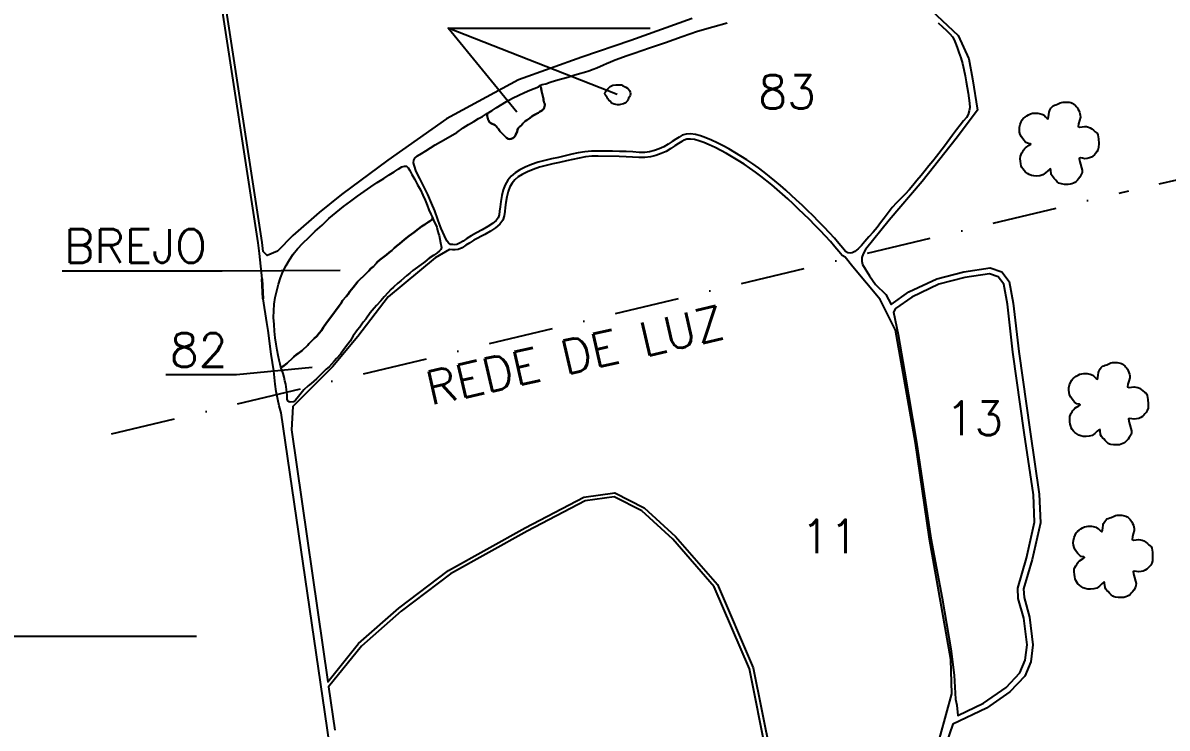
# Model space of a CAD drawing. Header units: feet. Extents: x 755577 to 761517, y 7815288 to 7819488.
# Drawn here: x 756633 to 757517, y 7817429 to 7817974 of the extents above; entities that cross this region are included whole.
import ezdxf

# ---------------------------------------------------------------- set-up
doc = ezdxf.new("R2010")
doc.units = ezdxf.units.FT
doc.header["$MEASUREMENT"] = 0
doc.linetypes.add('CONTINUO', pattern=[0])
doc.linetypes.add('DASHDOT', pattern=[1, 0.5, -0.25, 0, -0.25])
for name, color, linetype in [('0114000209', 1, 'Continuous'), ('0114000209001', 5, 'Continuous'), ('0114000209011', 5, 'Continuous'), ('0114000209012', 5, 'Continuous'), ('0114000209082', 5, 'Continuous'), ('0114000209083', 5, 'Continuous'), ('BREJO', 3, 'Continuous'), ('H-MATO', 94, 'Continuous'), ('MALHA', 8, 'Continuous'), ('REDE_DE_LUZ', 6, 'DASHDOT'), ('TEXTO', 7, 'Continuous'), ('ÁRVORE', 3, 'Continuous')]:
    doc.layers.add(name, color=color, linetype=linetype)
doc.layers.add('0114000209013', color=5, linetype='Continuous', lineweight=25)
doc.styles.add('ROMANS', font='romans')
doc.styles.add('Simplex', font='simplex.shx')

msp = doc.modelspace()

# ---------------------------------------------------------------- linework, layer by layer
at = {"layer": '0114000209'}
for points in [[(756910.79, 7817137.74), (756832.54, 7817672.84), (756830.96, 7817678.28), (756828.84, 7817689.18), (756827.97, 7817694.92), (756827.05, 7817705.19), (756824.8, 7817718.19), (756822.51, 7817736.37), (756821.54, 7817742.59), (756818.68, 7817760.88), (756817.9, 7817776.27), (756815.92, 7817796.1), (756814.88, 7817804.12), (756785.35, 7817997.29)], [(757335.27, 7817983.91), (757355.93, 7817964.71), (757364.15, 7817946.54), (757367.01, 7817931.02), (757370.83, 7817906.88), (757354.38, 7817884.91), (757328.06, 7817851.76), (757302.64, 7817821.73), (757284.35, 7817798.97), (757282.43, 7817795.82), (757281.46, 7817792.81), (757281.44, 7817790.11), (757282.11, 7817787.57), (757287.51, 7817778.8), (757292.01, 7817772.1), (757299.96, 7817764.22), (757304.18, 7817756.57), (757317.74, 7817766.23), (757339.49, 7817776.42), (757360.29, 7817781.7), (757380.62, 7817784.89), (757389.62, 7817781.82), (757395.36, 7817774.24), (757398.39, 7817757.49), (757402.7, 7817720.26), (757411.49, 7817658.13), (757418.59, 7817609.84), (757419.45, 7817587.78), (757413.22, 7817559.26), (757406.55, 7817536.71), (757406.88, 7817529.97), (757411.04, 7817514.69), (757413.71, 7817493.42), (757412.13, 7817480.26), (757407.35, 7817469.12), (757395.89, 7817456.85), (757377.78, 7817444.39), (757351.81, 7817431.89), (757343.67, 7817407.94)]]:
    msp.add_lwpolyline(points, dxfattribs=at)
at = {"layer": '0114000209', "color": 1, "linetype": 'Continuous', "lineweight": 35}
msp.add_lwpolyline([(756818.68, 7817760.88), (756817.9, 7817776.27)], dxfattribs=at)
at = {"layer": '0114000209001', "color": 5}
msp.add_lwpolyline([(757150.4, 7817977.73), (757102.86, 7817960.6), (757065.08, 7817947.85), (757016.18, 7817930.31), (756960.33, 7817900.08), (756915.14, 7817868.25), (756879.28, 7817841.56), (756861.88, 7817827.68), (756841.72, 7817809.97), (756829.67, 7817797.88), (756821.78, 7817794.53), (756818.76, 7817797.51), (756817.85, 7817804.6), (756788.4, 7817997.23)], dxfattribs=at)
at = {"layer": '0114000209011', "color": 5}
msp.add_lwpolyline([(757337.93, 7817407.48), (757351.15, 7817455.39), (757350.33, 7817482.04), (757333.89, 7817574.98), (757322.83, 7817649.26), (757307.41, 7817736.8), (757295.54, 7817760.5), (757274.46, 7817785.68), (757268.55, 7817793.12), (757266.32, 7817794.54), (757263.66, 7817797.61), (757260.64, 7817801.21), (757257.23, 7817805.14), (757253.44, 7817809.32), (757249.39, 7817813.66), (757245.22, 7817817.98), (757240.96, 7817822.23), (757236.74, 7817826.35), (757232.53, 7817830.38), (757228.35, 7817834.34), (757224.22, 7817838.2), (757220.11, 7817841.98), (757215.98, 7817845.59), (757211.83, 7817849.02), (757203.48, 7817855.71), (757199.34, 7817858.92), (757194.88, 7817862.05), (757190.41, 7817865.11), (757185.98, 7817867.84), (757176.78, 7817873.34), (757172.41, 7817875.73), (757167.99, 7817878.02), (757163.59, 7817880.06), (757159.4, 7817881.77), (757155.49, 7817883.22), (757152.16, 7817884.17), (757148.97, 7817884.42), (757146.26, 7817884.37), (757144.23, 7817883.75), (757142.26, 7817882.62), (757139.88, 7817881.03), (757137.03, 7817879.23), (757133.83, 7817877.09), (757130.28, 7817874.98), (757126.41, 7817873.24), (757122.36, 7817871.74), (757118.21, 7817870.71), (757113.86, 7817870.13), (757109.22, 7817870.19), (757104.31, 7817870.49), (757099.21, 7817870.75), (757093.98, 7817870.94), (757077.74, 7817871.25), (757072.66, 7817871.15), (757067.81, 7817870.64), (757063.01, 7817869.83), (757058.15, 7817868.8), (757053.1, 7817867.65), (757047.86, 7817866.45), (757042.52, 7817865.25), (757037.38, 7817864.05), (757032.37, 7817862.7), (757027.54, 7817861), (757022.99, 7817859.09), (757019.03, 7817857.14), (757015.78, 7817855.18), (757013.26, 7817853.08), (757011.17, 7817850.44), (757009.48, 7817847.43), (757008.18, 7817844.02), (757007.14, 7817839.89), (757006.38, 7817835.51), (757005.78, 7817831.68), (757005.47, 7817828.34), (757004.97, 7817825.07), (757003.89, 7817821.79), (757001.68, 7817818.77), (756998.39, 7817815.94), (756994.42, 7817813.36), (756990.02, 7817810.78), (756981.58, 7817806.24), (756978.4, 7817804.27), (756975.44, 7817802.3), (756972.44, 7817800.34), (756969.48, 7817799.16), (756967.01, 7817798.77), (756965, 7817798.85), (756962.84, 7817799.08), (756951.57, 7817792.72), (756915.27, 7817762.47), (756891.82, 7817731.84), (756872.31, 7817708.32), (756841.75, 7817677.68), (756840.57, 7817659.51), (756868.72, 7817464.82), (756892.52, 7817494.47), (756923.55, 7817521.64), (756961.88, 7817550.7), (757021.25, 7817583.87), (757066.69, 7817607.57), (757090.62, 7817610.85), (757113.18, 7817599.36), (757137.44, 7817577.02), (757169.98, 7817539.9), (757197.6, 7817475.6), (757210.95, 7817408.91)], dxfattribs=at)
at = {"layer": '0114000209012', "color": 5}
msp.add_lwpolyline([(757207.9, 7817408.86), (757194.72, 7817474.71), (757167.41, 7817538.28), (757135.29, 7817574.92), (757111.45, 7817596.88), (757090.1, 7817607.75), (757067.61, 7817604.67), (757022.68, 7817581.23), (756963.52, 7817548.18), (756925.44, 7817519.31), (756894.69, 7817492.39), (756869.31, 7817460.76), (756874.15, 7817427.27)], dxfattribs=at)
at = {"layer": '0114000209013'}
msp.add_lwpolyline([(757354.8, 7817446.62), (757355.62, 7817438.71), (757375.52, 7817448.29), (757392.93, 7817460.28), (757403.53, 7817471.62), (757407.74, 7817481.44), (757409.18, 7817493.41), (757406.61, 7817513.82), (757402.41, 7817529.27), (757402.02, 7817537.26), (757408.86, 7817560.38), (757414.93, 7817588.18), (757414.1, 7817609.42), (757407.03, 7817657.5), (757398.23, 7817719.74), (757393.94, 7817756.83), (757391.12, 7817772.38), (757386.86, 7817778), (757380.22, 7817780.27), (757361.19, 7817777.29), (757341.01, 7817772.16), (757320.02, 7817762.32), (757307.58, 7817753.46), (757305.97, 7817750.72), (757309.51, 7817733.26), (757314.39, 7817704.87), (757323.72, 7817650.14), (757334.79, 7817575.86), (757343.48, 7817529.31), (757350.22, 7817490.14), (757352.73, 7817469.8), (757353.98, 7817451.3)], close=True, dxfattribs=at)
at = {"layer": '0114000209082', "elevation": 630.51}
msp.add_lwpolyline([(756832.48, 7817708.08), (756833.35, 7817708.37), (756834.59, 7817709.19), (756836.36, 7817710.35), (756837.34, 7817711.21), (756838.38, 7817712.17), (756840.53, 7817714.17), (756842.46, 7817716.03), (756842.46, 7817716.03), (756844.58, 7817717.83), (756845.72, 7817718.6), (756845.72, 7817718.6), (756846.87, 7817719.39), (756848.98, 7817721.04), (756850.01, 7817722.08), (756852.12, 7817724.06), (756853.18, 7817725), (756853.18, 7817725), (756854.13, 7817726.06), (756856.15, 7817728.22), (756858.12, 7817730.16), (756860.14, 7817732.12), (756861.88, 7817734.3), (756863.7, 7817736.52), (756865.38, 7817738.88), (756867.74, 7817742.29), (756870.91, 7817746.86), (756877.58, 7817755.43), (756879.03, 7817757.52), (756880.13, 7817759.75), (756882.8, 7817762.62), (756884.32, 7817764.61), (756885.66, 7817766.71), (756888.33, 7817769.77), (756891.16, 7817773.29), (756891.95, 7817774.34), (756893.61, 7817776.03), (756896.25, 7817778.37), (756898.83, 7817780.91), (756900.41, 7817782.61), (756901.89, 7817784.28), (756903.88, 7817785.97), (756906, 7817788.35), (756906.86, 7817789.28), (756909.02, 7817790.98), (756910.99, 7817792.58), (756912.06, 7817793.43), (756913.96, 7817795), (756916.08, 7817796.76), (756918.28, 7817798.37), (756920.03, 7817800.08), (756922.07, 7817801.92), (756924.21, 7817803.41), (756926.22, 7817805.21), (756929.31, 7817807.74), (756931.57, 7817809.58), (756935.17, 7817812.19), (756938.72, 7817815.02), (756941.1, 7817816.82), (756943.78, 7817818.51), (756946.19, 7817820.29), (756947.49, 7817821.1), (756949.42, 7817822.22), (756949.67, 7817823.75), (756950.58, 7817821.07), (756951.97, 7817818.68), (756952.85, 7817816.24), (756953.36, 7817813.8), (756954.35, 7817811.13), (756954.86, 7817809.79), (756955.4, 7817807.05), (756955.74, 7817804.26), (756956.65, 7817800.52), (756956.09, 7817799.16), (756955.06, 7817797.92), (756952.93, 7817796.32), (756950.73, 7817794.67), (756947.15, 7817792.25), (756943.79, 7817789.58), (756942.57, 7817788.86), (756939.09, 7817786.23), (756937.9, 7817785.49), (756934.5, 7817782.75), (756932.1, 7817780.84), (756929.71, 7817778.93), (756925.08, 7817774.96), (756922.84, 7817772.95), (756919.5, 7817769.95), (756917.37, 7817768.06), (756915.34, 7817765.89), (756912.27, 7817762.55), (756909.6, 7817759.47), (756906.36, 7817755.8), (756904.45, 7817753.61), (756901.53, 7817750.08), (756897.96, 7817745.2), (756896.03, 7817742.8), (756893.5, 7817739.06), (756891.6, 7817736.85), (756888.22, 7817732.24), (756886.09, 7817728.29), (756884.24, 7817725.87), (756880.81, 7817721.35), (756878.41, 7817718.08), (756875.28, 7817714.77), (756873.55, 7817712.58), (756869.68, 7817708.33), (756867.36, 7817706.6), (756863.86, 7817702.9), (756859.99, 7817699.09), (756855.73, 7817695.44), (756853.54, 7817693.63), (756850.21, 7817690.51), (756846, 7817685.28), (756843.71, 7817682.63), (756842.14, 7817681.19), (756839.68, 7817680.88), (756838.73, 7817681.27), (756837.77, 7817681.91), (756837.77, 7817681.91), (756837.21, 7817683.3), (756837.2, 7817686.68), (756836.67, 7817690.83), (756836.29, 7817694.8), (756835.49, 7817697.56), (756835.07, 7817700.44), (756834.3, 7817703.23)], close=True, dxfattribs=at)
at = {"layer": '0114000209083', "elevation": 630.91}
msp.add_lwpolyline([(757340.38, 7817974.45), (757343.82, 7817971.26), (757346.94, 7817968.41), (757349.59, 7817965.86), (757351.5, 7817963.6), (757352.81, 7817961.34), (757353.93, 7817958.78), (757355.15, 7817955.42), (757356.56, 7817951.55), (757358.04, 7817947.42), (757359.26, 7817942.91), (757360.36, 7817938.2), (757361.22, 7817933.42), (757362.14, 7817928.67), (757362.93, 7817924.27), (757363.74, 7817920.11), (757364.26, 7817916.13), (757364.73, 7817912.32), (757364.83, 7817909.02), (757364.53, 7817906.22), (757363.65, 7817903.59), (757362.25, 7817901.19), (757360.16, 7817898.59), (757357.48, 7817895.29), (757354.61, 7817891.56), (757351.63, 7817887.55), (757345.35, 7817878.94), (757339.19, 7817870.98), (757336.24, 7817867.31), (757333.34, 7817863.84), (757330.35, 7817860.09), (757327.28, 7817856.29), (757324.11, 7817852.32), (757320.94, 7817848.61), (757317.95, 7817845.13), (757314.93, 7817841.82), (757311.62, 7817838.64), (757308.26, 7817835.22), (757304.96, 7817831.46), (757301.79, 7817827.45), (757298.76, 7817823.43), (757295.98, 7817819.63), (757293.25, 7817816), (757290.14, 7817812.4), (757286.93, 7817808.76), (757283.85, 7817805.37), (757281.22, 7817802.22), (757278.62, 7817799.57), (757276.16, 7817797.61), (757274, 7817796.56), (757272.41, 7817796.34), (757270.63, 7817796.54), (757268.95, 7817797.6), (757266.7, 7817800.2), (757263.69, 7817803.8), (757260.22, 7817807.8), (757256.38, 7817812.03), (757252.29, 7817816.41), (757248.07, 7817820.78), (757243.77, 7817825.08), (757239.52, 7817829.22), (757235.29, 7817833.27), (757231.09, 7817837.26), (757226.94, 7817841.13), (757222.78, 7817844.96), (757218.57, 7817848.64), (757214.35, 7817852.12), (757210.14, 7817855.48), (757205.96, 7817858.85), (757201.72, 7817862.14), (757197.15, 7817865.34), (757192.59, 7817868.47), (757188.06, 7817871.26), (757178.76, 7817876.81), (757174.29, 7817879.26), (757169.76, 7817881.61), (757165.19, 7817883.73), (757160.85, 7817885.5), (757156.74, 7817887.03), (757152.88, 7817888.12), (757149.09, 7817888.43), (757145.62, 7817888.36), (757142.63, 7817887.44), (757140.15, 7817886.02), (757137.7, 7817884.38), (757134.85, 7817882.58), (757131.7, 7817880.47), (757128.43, 7817878.54), (757124.89, 7817876.94), (757121.18, 7817875.57), (757117.46, 7817874.64), (757113.62, 7817874.13), (757109.37, 7817874.18), (757104.53, 7817874.48), (757099.38, 7817874.75), (757094.09, 7817874.94), (757088.66, 7817875.05), (757083.19, 7817875.15), (757077.74, 7817875.25), (757072.42, 7817875.15), (757067.27, 7817874.61), (757062.26, 7817873.76), (757057.29, 7817872.71), (757052.21, 7817871.55), (757046.98, 7817870.35), (757041.63, 7817869.15), (757036.41, 7817867.93), (757031.19, 7817866.53), (757026.1, 7817864.73), (757021.33, 7817862.73), (757017.11, 7817860.65), (757013.45, 7817858.45), (757010.38, 7817855.88), (757007.84, 7817852.67), (757005.85, 7817849.13), (757004.36, 7817845.22), (757003.23, 7817840.72), (757002.43, 7817836.16), (757001.81, 7817832.18), (757001.5, 7817828.83), (757001.07, 7817826), (757000.29, 7817823.65), (756998.72, 7817821.5), (756995.98, 7817819.15), (756992.31, 7817816.76), (756988.06, 7817814.27), (756983.73, 7817811.94), (756979.58, 7817809.7), (756976.24, 7817807.64), (756973.24, 7817805.64), (756970.58, 7817803.91), (756968.42, 7817803.04), (756966.77, 7817802.79), (756965.29, 7817802.84), (756963.42, 7817803.04), (756961.96, 7817804.12), (756960.89, 7817805.59), (756959.93, 7817807.4), (756958.94, 7817809.7), (756957.71, 7817812.38), (756956.42, 7817815.37), (756955.1, 7817818.76), (756953.76, 7817822.27), (756951.37, 7817828.98), (756948.81, 7817834.99), (756945.91, 7817841.53), (756942.93, 7817847.87), (756939.74, 7817853.88), (756936.96, 7817859.35), (756935.33, 7817864.25), (756934.88, 7817866.22), (756935.06, 7817868.06), (756935.94, 7817869.78), (756938.09, 7817871.54), (756941.13, 7817873.44), (756944.43, 7817875.43), (756947.95, 7817877.66), (756951.73, 7817879.94), (756959.97, 7817884.78), (756968.33, 7817889.59), (756973.3, 7817893.12), (756977.56, 7817895.76), (756981.56, 7817898.13), (756985.23, 7817900.27), (756988.25, 7817902.05), (756990.66, 7817903.52), (756992.09, 7817904.53), (756991.93, 7817902.36), (756992.02, 7817901.3), (756992.74, 7817899.43), (756993.15, 7817898.5), (756993.77, 7817897.58), (756994.74, 7817896.88), (756995.78, 7817896.34), (756996.93, 7817895.86), (756997.96, 7817895.27), (756998.81, 7817894.45), (756999.66, 7817893.51), (757000.51, 7817892.45), (757001.22, 7817891.47), (757001.89, 7817890.46), (757002.76, 7817889.48), (757003.57, 7817888.7), (757004.49, 7817887.88), (757005.35, 7817886.98), (757006.05, 7817886.12), (757006.93, 7817885.31), (757008.12, 7817884.66), (757009.3, 7817884.32), (757010.47, 7817884.67), (757011.59, 7817885.27), (757012.62, 7817886.04), (757013.43, 7817887.03), (757014.02, 7817888.07), (757014.99, 7817890.41), (757015.33, 7817891.54), (757015.93, 7817892.8), (757016.77, 7817893.84), (757017.81, 7817894.66), (757018.78, 7817895.55), (757019.5, 7817896.6), (757021.31, 7817898.38), (757022.58, 7817899.02), (757024.73, 7817900.62), (757026.7, 7817902.32), (757027.86, 7817903.03), (757029.03, 7817903.61), (757030.3, 7817904.24), (757031.43, 7817904.79), (757032.38, 7817905.47), (757033.44, 7817906.16), (757034.56, 7817906.82), (757035.38, 7817907.63), (757035.92, 7817908.69), (757036.5, 7817910.74), (757036.43, 7817911.65), (757035.9, 7817912.61), (757035.32, 7817914.62), (757035.31, 7817915.61), (757035.02, 7817917.69), (757034.49, 7817919.73), (757033.76, 7817921.66), (757033.62, 7817923.54), (757033.6, 7817924.15), (757033.07, 7817924.85), (757033.03, 7817926.27), (757034.31, 7817926.77), (757037.25, 7817927.23), (757040.66, 7817928.49), (757044.62, 7817929.76), (757049.26, 7817931.1), (757054.19, 7817932.48), (757058.93, 7817933.83), (757063.18, 7817935.16), (757067.03, 7817936.29), (757070.56, 7817937.35), (757073.9, 7817938.55), (757076.54, 7817939.56), (757081.88, 7817941.88), (757084.04, 7817942.85), (757087.09, 7817944.23), (757090.8, 7817945.82), (757100.11, 7817949.18), (757105.55, 7817951.04), (757117.34, 7817955.06), (757129.82, 7817959.22), (757142.55, 7817963.71), (757154.55, 7817967.87), (757166.18, 7817971.3), (757177.45, 7817974.37)], dxfattribs=at)
at = {"layer": 'BREJO', "elevation": 630.51}
msp.add_lwpolyline([(756839.09, 7817791.06), (756842.01, 7817795.42), (756845.35, 7817799.7), (756849.31, 7817803.96), (756854, 7817808.45), (756858.99, 7817813.14), (756864.26, 7817817.99), (756869.59, 7817822.94), (756875.1, 7817827.75), (756880.91, 7817832.21), (756886.37, 7817836.39), (756891.55, 7817840.33), (756896.68, 7817844), (756901.83, 7817847.46), (756906.92, 7817850.79), (756911.88, 7817853.91), (756916.24, 7817856.73), (756919.86, 7817859.16), (756923.14, 7817861.28), (756925.92, 7817862.93), (756927.87, 7817863.53), (756929.58, 7817863.43), (756930.83, 7817862.24), (756932.12, 7817860.05), (756933.67, 7817857.03), (756935.83, 7817853.26), (756938.08, 7817849.19), (756940.25, 7817845.16), (756942.21, 7817841.22), (756943.93, 7817837.26), (756945.54, 7817833.39), (756946.84, 7817829.73), (756948.24, 7817826.47), (756949.67, 7817823.75), (756949.42, 7817822.22), (756947.49, 7817821.1), (756946.19, 7817820.29), (756943.78, 7817818.51), (756941.1, 7817816.82), (756938.72, 7817815.02), (756935.17, 7817812.19), (756931.57, 7817809.58), (756929.31, 7817807.74), (756926.22, 7817805.21), (756924.21, 7817803.41), (756922.07, 7817801.92), (756920.03, 7817800.08), (756918.28, 7817798.37), (756916.08, 7817796.76), (756913.96, 7817795), (756912.06, 7817793.43), (756910.99, 7817792.58), (756909.02, 7817790.98), (756906.86, 7817789.28), (756906, 7817788.35), (756903.88, 7817785.97), (756901.89, 7817784.28), (756900.41, 7817782.61), (756898.83, 7817780.91), (756896.25, 7817778.37), (756893.61, 7817776.03), (756891.95, 7817774.34), (756891.16, 7817773.29), (756888.33, 7817769.77), (756885.66, 7817766.71), (756884.32, 7817764.61), (756882.8, 7817762.62), (756880.13, 7817759.75), (756879.03, 7817757.52), (756877.58, 7817755.43), (756870.91, 7817746.86), (756867.74, 7817742.29), (756865.38, 7817738.88), (756863.7, 7817736.52), (756861.88, 7817734.3), (756860.14, 7817732.12), (756858.12, 7817730.16), (756856.15, 7817728.22), (756854.13, 7817726.06), (756853.18, 7817725), (756853.18, 7817725), (756852.12, 7817724.06), (756850.01, 7817722.08), (756848.98, 7817721.04), (756846.87, 7817719.39), (756845.72, 7817718.6), (756845.72, 7817718.6), (756844.58, 7817717.83), (756842.46, 7817716.03), (756842.46, 7817716.03), (756840.53, 7817714.17), (756838.38, 7817712.17), (756837.34, 7817711.21), (756836.36, 7817710.35), (756834.59, 7817709.19), (756833.35, 7817708.37), (756832.48, 7817708.08), (756831.86, 7817710.5), (756831.17, 7817713.43), (756830.32, 7817717.05), (756829.52, 7817721.22), (756828.67, 7817725.75), (756828.08, 7817730.65), (756827.57, 7817735.85), (756827.16, 7817741.19), (756826.82, 7817746.5), (756826.86, 7817751.76), (756827.26, 7817756.81), (756828.08, 7817761.93), (756829.23, 7817767.13), (756830.5, 7817772.15), (756832.11, 7817777.03), (756834.03, 7817781.86), (756836.44, 7817786.57)], close=True, dxfattribs=at)
at = {"layer": 'H-MATO', "linetype": 'CONTINUO'}
for points in [[(757426.93, 7817861.38), (757425.25, 7817859.93), (757423.42, 7817858.29), (757421.42, 7817856.75), (757419.08, 7817856.11), (757416.7, 7817855.85), (757414.41, 7817855.94), (757412.55, 7817856.34), (757410.9, 7817857.01), (757409.42, 7817857.88), (757408.05, 7817858.92), (757406.86, 7817860.09), (757405.88, 7817861.36), (757405.21, 7817862.56), (757404.74, 7817863.88), (757404.42, 7817865.35), (757404.11, 7817867.3), (757403.96, 7817869.31), (757404.02, 7817871.23), (757404.51, 7817872.66), (757405.18, 7817873.88), (757405.93, 7817874.95), (757406.5, 7817875.93), (757407.15, 7817876.83), (757407.95, 7817877.7), (757410.94, 7817879.64), (757411.98, 7817880.44), (757411.53, 7817880.76), (757409.41, 7817881.25), (757408.59, 7817881.74), (757407.75, 7817882.42), (757406.88, 7817883.34), (757405.8, 7817884.7), (757404.77, 7817886.28), (757403.91, 7817888.03), (757403.44, 7817889.83), (757403.26, 7817891.7), (757403.37, 7817893.62), (757403.91, 7817895.72), (757404.66, 7817897.71), (757405.52, 7817899.43), (757406.17, 7817900.33), (757406.9, 7817900.98), (757407.77, 7817901.51), (757409.02, 7817902.42), (757410.41, 7817903.29), (757411.89, 7817904.03), (757413.36, 7817904.39), (757414.81, 7817904.57), (757416.21, 7817904.61), (757417.45, 7817904.54), (757418.6, 7817904.38), (757419.66, 7817904.11), (757420.6, 7817903.81), (757421.5, 7817903.4), (757422.39, 7817902.85), (757423.47, 7817901.66), (757424.5, 7817900.66), (757425.38, 7817900.18), (757425.82, 7817901.55), (757426.09, 7817903.39), (757426.28, 7817905.28), (757426.47, 7817906.11), (757426.7, 7817906.74), (757427.64, 7817908.3), (757428.39, 7817909.27), (757429.28, 7817910.15), (757430.32, 7817910.65), (757431.45, 7817911.03), (757432.6, 7817911.37), (757434.75, 7817912.39), (757435.85, 7817912.81), (757437.05, 7817913.03), (757438.28, 7817913.14), (757439.51, 7817913.15), (757440.7, 7817913.08), (757441.86, 7817912.92), (757442.96, 7817912.66), (757443.97, 7817912.26), (757444.91, 7817911.76), (757445.77, 7817911.17), (757446.52, 7817910.54), (757447.21, 7817909.79), (757447.85, 7817908.92), (757448.53, 7817907.82), (757449.15, 7817906.61), (757449.68, 7817905.32), (757450.1, 7817904.16), (757450.35, 7817902.86), (757450.39, 7817901.31), (757449.66, 7817898.76), (757448.99, 7817896.25), (757448.73, 7817894.16), (757450.03, 7817893.8), (757451.79, 7817893.92), (757453.74, 7817894.24), (757455.18, 7817894.08), (757456.56, 7817893.76), (757457.88, 7817893.24), (757459.28, 7817892.31), (757460.6, 7817891.25), (757461.78, 7817890.15), (757462.69, 7817889.65), (757463.41, 7817888.93), (757463.95, 7817887.68), (757464.39, 7817884.58), (757464.6, 7817881.15), (757464.53, 7817877.84), (757463.95, 7817875.96), (757463.12, 7817874.54), (757462.12, 7817873.44), (757461.19, 7817872.29), (757460.14, 7817871.31), (757458.92, 7817870.5), (757457.32, 7817869.87), (757455.61, 7817869.42), (757453.87, 7817869.15), (757452.03, 7817869.65), (757450.48, 7817869.92), (757449.45, 7817869.54), (757449.99, 7817866.81), (757451.81, 7817860.36), (757451.74, 7817858.72), (757451.36, 7817857.48), (757449.96, 7817855.11), (757449.05, 7817853.85), (757448.07, 7817852.7), (757447.18, 7817851.77), (757446.22, 7817851), (757445.15, 7817850.37), (757443.84, 7817849.89), (757442.44, 7817849.55), (757441, 7817849.35), (757439.57, 7817849.33), (757438.18, 7817849.42), (757435.81, 7817849.73), (757434.79, 7817850), (757433.79, 7817850.48), (757432.58, 7817851.49), (757431.38, 7817852.69), (757430.25, 7817853.96), (757429.29, 7817854.94), (757428.48, 7817855.97), (757427.84, 7817857.09), (757427.47, 7817860.48), (757427.1, 7817861.85)], [(757465.11, 7817659.95), (757463.43, 7817658.51), (757461.6, 7817656.86), (757459.6, 7817655.32), (757457.26, 7817654.68), (757454.88, 7817654.43), (757452.59, 7817654.52), (757450.73, 7817654.92), (757449.08, 7817655.58), (757447.6, 7817656.46), (757446.23, 7817657.49), (757445.04, 7817658.67), (757444.06, 7817659.93), (757443.39, 7817661.14), (757442.92, 7817662.45), (757442.6, 7817663.92), (757442.29, 7817665.87), (757442.14, 7817667.89), (757442.2, 7817669.81), (757442.69, 7817671.23), (757443.36, 7817672.45), (757444.11, 7817673.52), (757444.68, 7817674.5), (757445.33, 7817675.4), (757446.13, 7817676.27), (757449.12, 7817678.21), (757450.16, 7817679.01), (757449.71, 7817679.34), (757447.59, 7817679.83), (757446.77, 7817680.32), (757445.93, 7817681), (757445.06, 7817681.91), (757443.98, 7817683.27), (757442.95, 7817684.86), (757442.09, 7817686.6), (757441.62, 7817688.4), (757441.44, 7817690.27), (757441.55, 7817692.19), (757442.09, 7817694.3), (757442.84, 7817696.28), (757443.7, 7817698), (757444.35, 7817698.91), (757445.08, 7817699.55), (757445.95, 7817700.09), (757447.2, 7817700.99), (757448.59, 7817701.86), (757450.07, 7817702.6), (757451.54, 7817702.96), (757452.99, 7817703.15), (757454.39, 7817703.18), (757455.63, 7817703.12), (757456.78, 7817702.95), (757457.84, 7817702.68), (757458.78, 7817702.38), (757459.68, 7817701.97), (757460.57, 7817701.42), (757461.65, 7817700.23), (757462.68, 7817699.23), (757463.56, 7817698.75), (757464, 7817700.12), (757464.27, 7817701.96), (757464.46, 7817703.85), (757464.65, 7817704.68), (757464.88, 7817705.32), (757465.82, 7817706.87), (757466.57, 7817707.84), (757467.46, 7817708.72), (757468.5, 7817709.22), (757469.63, 7817709.6), (757470.78, 7817709.94), (757472.93, 7817710.96), (757474.03, 7817711.39), (757475.23, 7817711.61), (757476.46, 7817711.71), (757477.69, 7817711.72), (757478.88, 7817711.66), (757480.04, 7817711.49), (757481.14, 7817711.23), (757482.15, 7817710.83), (757483.09, 7817710.33), (757483.95, 7817709.74), (757484.7, 7817709.11), (757485.39, 7817708.36), (757486.03, 7817707.49), (757486.71, 7817706.39), (757487.33, 7817705.18), (757487.86, 7817703.89), (757488.28, 7817702.73), (757488.54, 7817701.43), (757488.57, 7817699.88), (757487.84, 7817697.33), (757487.17, 7817694.83), (757486.91, 7817692.73), (757488.21, 7817692.37), (757489.97, 7817692.5), (757491.92, 7817692.81), (757493.36, 7817692.65), (757494.74, 7817692.33), (757496.06, 7817691.82), (757497.46, 7817690.88), (757498.78, 7817689.82), (757499.96, 7817688.72), (757500.87, 7817688.22), (757501.59, 7817687.5), (757502.13, 7817686.25), (757502.57, 7817683.16), (757502.78, 7817679.72), (757502.71, 7817676.41), (757502.13, 7817674.54), (757501.3, 7817673.12), (757500.3, 7817672.01), (757499.37, 7817670.86), (757498.32, 7817669.88), (757497.1, 7817669.07), (757495.5, 7817668.44), (757493.79, 7817667.99), (757492.05, 7817667.73), (757490.21, 7817668.22), (757488.66, 7817668.49), (757487.63, 7817668.12), (757488.17, 7817665.38), (757489.99, 7817658.93), (757489.92, 7817657.29), (757489.54, 7817656.05), (757488.14, 7817653.69), (757487.23, 7817652.43), (757486.26, 7817651.28), (757485.36, 7817650.35), (757484.4, 7817649.57), (757483.33, 7817648.95), (757482.02, 7817648.46), (757480.62, 7817648.12), (757479.18, 7817647.93), (757477.75, 7817647.9), (757476.36, 7817647.99), (757473.99, 7817648.3), (757472.97, 7817648.57), (757471.97, 7817649.05), (757470.76, 7817650.07), (757469.56, 7817651.26), (757468.43, 7817652.53), (757467.47, 7817653.52), (757466.66, 7817654.54), (757466.02, 7817655.67), (757465.65, 7817659.05), (757465.28, 7817660.42)], [(757468.58, 7817541.87), (757466.9, 7817540.43), (757465.07, 7817538.78), (757463.07, 7817537.25), (757460.73, 7817536.6), (757458.35, 7817536.35), (757456.06, 7817536.44), (757454.21, 7817536.84), (757452.55, 7817537.5), (757451.07, 7817538.38), (757449.7, 7817539.42), (757448.51, 7817540.59), (757447.53, 7817541.85), (757446.86, 7817543.06), (757446.39, 7817544.37), (757446.07, 7817545.84), (757445.76, 7817547.79), (757445.61, 7817549.81), (757445.67, 7817551.73), (757446.16, 7817553.15), (757446.83, 7817554.37), (757447.58, 7817555.45), (757448.15, 7817556.42), (757448.8, 7817557.33), (757449.6, 7817558.19), (757452.59, 7817560.14), (757453.63, 7817560.93), (757453.18, 7817561.26), (757451.06, 7817561.75), (757450.24, 7817562.24), (757449.4, 7817562.92), (757448.54, 7817563.84), (757447.45, 7817565.19), (757446.42, 7817566.78), (757445.56, 7817568.53), (757445.1, 7817570.32), (757444.91, 7817572.19), (757445.02, 7817574.11), (757445.57, 7817576.22), (757446.31, 7817578.2), (757447.17, 7817579.92), (757447.82, 7817580.83), (757448.55, 7817581.47), (757449.43, 7817582.01), (757450.67, 7817582.91), (757452.06, 7817583.78), (757453.54, 7817584.52), (757455.01, 7817584.89), (757456.46, 7817585.07), (757457.86, 7817585.1), (757459.1, 7817585.04), (757460.25, 7817584.87), (757461.31, 7817584.61), (757462.25, 7817584.3), (757463.15, 7817583.89), (757464.04, 7817583.34), (757465.12, 7817582.16), (757466.15, 7817581.15), (757467.03, 7817580.67), (757467.47, 7817582.05), (757467.74, 7817583.88), (757467.93, 7817585.78), (757468.12, 7817586.61), (757468.35, 7817587.24), (757469.29, 7817588.79), (757470.04, 7817589.76), (757470.93, 7817590.65), (757471.97, 7817591.14), (757473.1, 7817591.53), (757474.26, 7817591.87), (757476.4, 7817592.88), (757477.5, 7817593.31), (757478.71, 7817593.53), (757479.93, 7817593.64), (757481.16, 7817593.64), (757482.35, 7817593.58), (757483.51, 7817593.42), (757484.61, 7817593.15), (757485.62, 7817592.75), (757486.56, 7817592.26), (757487.42, 7817591.67), (757488.17, 7817591.03), (757488.86, 7817590.29), (757489.5, 7817589.41), (757490.18, 7817588.32), (757490.8, 7817587.1), (757491.33, 7817585.81), (757491.75, 7817584.65), (757492.01, 7817583.35), (757492.04, 7817581.8), (757491.31, 7817579.26), (757490.64, 7817576.75), (757490.38, 7817574.66), (757491.68, 7817574.29), (757493.45, 7817574.42), (757495.39, 7817574.73), (757496.84, 7817574.57), (757498.21, 7817574.25), (757499.53, 7817573.74), (757500.93, 7817572.81), (757502.25, 7817571.74), (757503.43, 7817570.64), (757504.34, 7817570.15), (757505.06, 7817569.42), (757505.6, 7817568.17), (757506.04, 7817565.08), (757506.25, 7817561.64), (757506.19, 7817558.33), (757505.61, 7817556.46), (757504.77, 7817555.04), (757503.77, 7817553.93), (757502.84, 7817552.78), (757501.79, 7817551.8), (757500.57, 7817551), (757498.97, 7817550.36), (757497.26, 7817549.91), (757495.52, 7817549.65), (757493.68, 7817550.14), (757492.13, 7817550.41), (757491.1, 7817550.04), (757491.64, 7817547.31), (757493.46, 7817540.85), (757493.39, 7817539.21), (757493.01, 7817537.97), (757491.61, 7817535.61), (757490.71, 7817534.35), (757489.73, 7817533.2), (757488.83, 7817532.27), (757487.87, 7817531.49), (757486.8, 7817530.87), (757485.49, 7817530.38), (757484.09, 7817530.04), (757482.65, 7817529.85), (757481.22, 7817529.82), (757479.84, 7817529.91), (757477.46, 7817530.22), (757476.44, 7817530.49), (757475.44, 7817530.97), (757474.23, 7817531.99), (757473.03, 7817533.18), (757471.9, 7817534.45), (757470.94, 7817535.44), (757470.13, 7817536.46), (757469.49, 7817537.59), (757469.12, 7817540.97), (757468.75, 7817542.35)]]:
    msp.add_lwpolyline(points, dxfattribs=at)
at = {"layer": 'MALHA'}
msp.add_lwpolyline([(755777.25, 7817500), (756767.29, 7817500)], dxfattribs=at)
at = {"layer": 'REDE_DE_LUZ', "ltscale": 100}
for points in [[(757890.37, 7817807.29), (757751.84, 7817904.29), (757657.38, 7817882.83), (757487.76, 7817844.48)], [(756701.61, 7817656.4), (757487.76, 7817844.48)]]:
    msp.add_lwpolyline(points, dxfattribs=at)
at = {"layer": 'TEXTO', "linetype": 'Continuous'}
for points in [[(757014.7, 7817905.21), (756961.8, 7817970.29), (757117.74, 7817970.29)], [(757092.36, 7817918.96), (756961.8, 7817970.29)], [(756878.17, 7817782.9), (756786.91, 7817782.29), (756663.41, 7817782.29)], [(756856.64, 7817707.87), (756798.1, 7817702.11), (756743.41, 7817702.11)]]:
    msp.add_lwpolyline(points, dxfattribs=at)
at = {"layer": 'ÁRVORE'}
for points, elevation in [([(757033.03, 7817926.27), (757033.07, 7817924.85), (757033.6, 7817924.15), (757033.62, 7817923.54), (757033.76, 7817921.66), (757034.49, 7817919.73), (757035.02, 7817917.69), (757035.31, 7817915.61), (757035.32, 7817914.62), (757035.9, 7817912.61), (757036.43, 7817911.65), (757036.5, 7817910.74), (757035.92, 7817908.69), (757035.38, 7817907.63), (757034.56, 7817906.82), (757033.44, 7817906.16), (757032.38, 7817905.47), (757031.43, 7817904.79), (757027.86, 7817903.03), (757026.7, 7817902.32), (757024.73, 7817900.62), (757022.58, 7817899.02), (757021.31, 7817898.38), (757019.5, 7817896.6), (757018.78, 7817895.55), (757017.81, 7817894.66), (757016.77, 7817893.84), (757015.93, 7817892.8), (757015.33, 7817891.54), (757014.99, 7817890.41), (757014.02, 7817888.07), (757013.43, 7817887.03), (757012.62, 7817886.04), (757011.59, 7817885.27), (757010.47, 7817884.67), (757009.3, 7817884.32), (757008.12, 7817884.66), (757006.93, 7817885.31), (757006.05, 7817886.12), (757005.35, 7817886.98), (757004.49, 7817887.88), (757003.57, 7817888.7), (757002.76, 7817889.48), (757001.89, 7817890.46), (757001.22, 7817891.47), (757000.51, 7817892.45), (756999.66, 7817893.51), (756998.81, 7817894.45), (756997.96, 7817895.27), (756996.93, 7817895.86), (756995.78, 7817896.34), (756994.74, 7817896.88), (756993.77, 7817897.58), (756993.15, 7817898.5), (756992.74, 7817899.43), (756992.02, 7817901.3), (756991.93, 7817902.36), (756992.09, 7817904.53), (756993.05, 7817904.99), (756995.75, 7817906.65), (756998.92, 7817908.68), (757006.83, 7817913.49), (757011.43, 7817916.02), (757016.24, 7817918.42), (757020.76, 7817920.47), (757024.96, 7817922.21), (757031.65, 7817924.93)], 630.91), ([(757100.22, 7817923.97), (757101, 7817923.05), (757101.76, 7817922.01), (757102.31, 7817920.8), (757102.56, 7817919.46), (757102.31, 7817918.18), (757101.8, 7817917.08), (757101.21, 7817916.03), (757100.91, 7817914.78), (757100.32, 7817913.94), (757099.37, 7817913.11), (757098.29, 7817912.36), (757097.17, 7817911.67), (757094.89, 7817911.13), (757093.81, 7817910.89), (757092.53, 7817910.98), (757091.27, 7817911.21), (757089.96, 7817911.44), (757088.74, 7817911.95), (757087.81, 7817912.78), (757086.85, 7817913.69), (757085.93, 7817914.6), (757085.19, 7817915.66), (757084.52, 7817916.69), (757083.82, 7817917.66), (757083.15, 7817918.66), (757082.88, 7817919.67), (757083.12, 7817920.78), (757083.77, 7817921.76), (757085.44, 7817923.55), (757086.23, 7817924.32), (757087.03, 7817925.04), (757087.93, 7817925.74), (757089.02, 7817926.17), (757091.39, 7817926.39), (757093.7, 7817926.42), (757095.63, 7817926.31), (757096.74, 7817925.73), (757097.89, 7817925.21), (757099.14, 7817924.63)], 631.31)]:
    msp.add_lwpolyline(points, close=True, dxfattribs=dict(at, elevation=elevation))

# ---------------------------------------------------------------- texts
at = {"layer": 'TEXTO', "linetype": 'Continuous', "style": 'Simplex'}
for s, p in [('83', (757201.46, 7817908.01)), ('BREJO', (756664.91, 7817788.82)), ('82', (756746.58, 7817708.37)), ('13', (757346.26, 7817655.59)), ('11', (757234.32, 7817564.22))]:
    msp.add_text(s, height=26, dxfattribs=at).set_placement(p)
at = {"layer": 'TEXTO', "color": 6, "linetype": 'Continuous', "style": 'ROMANS'}
msp.add_text('REDE DE LUZ', height=26, rotation=12.89457, dxfattribs=at).set_placement((756948.16, 7817678.4))

doc.saveas('drawing.dxf')
